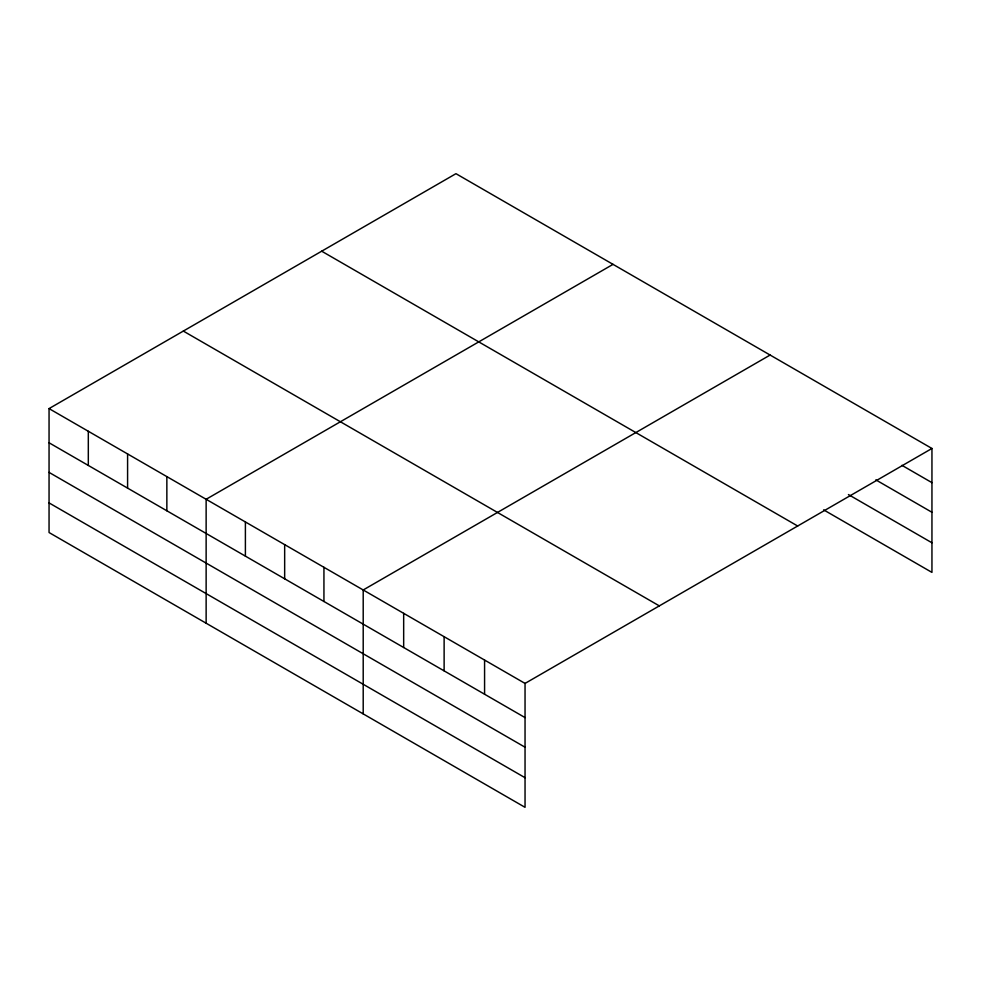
<?xml version="1.0" encoding="UTF-8"?>
<svg xmlns="http://www.w3.org/2000/svg" width="981" height="981" viewBox="0 0 981 981"><rect width="100%" height="100%" fill="white"/><g stroke="black" fill="none" stroke-linecap="round" stroke-linejoin="round"><path stroke-width="1.47" d="M525.043 747.203L525.043 683.414L49.05 408.599L49.05 532.524L525.043 807.326L525.043 747.203L49.05 472.388M823.623 509.862L931.95 572.401L931.95 448.476L455.957 173.674L49.05 408.599M613.039 264.355L206.133 499.28L206.133 623.205M770.11 355.048L363.203 589.973L363.203 713.898M525.043 683.414L931.95 448.476M901.931 465.325L931.95 482.652M875.825 479.868L931.95 512.278M848.418 494.559L931.95 542.787M321.682 251.197L797.676 526.012M183.324 331.075L659.318 605.878M49.05 442.774L525.043 717.589M49.05 502.897L525.043 777.712M484.577 660.054L484.577 694.229M444.123 636.694L444.123 670.869M403.669 613.333L403.669 647.509M323.938 567.3L323.938 601.476M284.662 544.627L284.662 578.802M245.397 521.953L245.397 556.129M166.856 476.619L166.856 510.794M127.591 453.945L127.591 488.121M88.315 431.272L88.315 465.448"/></g></svg>
